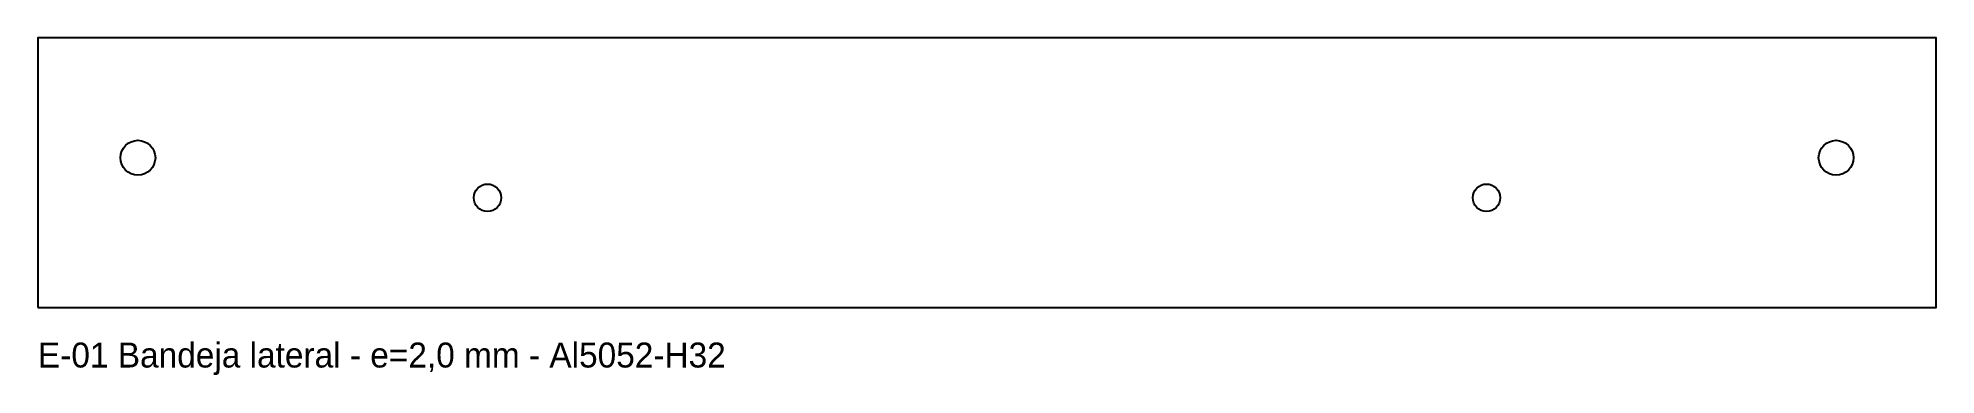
# Model space of a CAD drawing. Header units: millimetres. Extents: x 0 to 380, y -14 to 54.
import ezdxf

# ---------------------------------------------------------------- set-up
doc = ezdxf.new("R2010")
doc.units = ezdxf.units.MM

msp = doc.modelspace()

# ---------------------------------------------------------------- linework, layer by layer
at = {"layer": 'CORTE'}
msp.add_lwpolyline([(0, 0), (380, 0), (380, 54), (0, 54)], close=True, dxfattribs=at)
at = {"layer": 'FUROS'}
for centre, radius in [((20, 30), 3.5), ((360, 30), 3.5), ((90, 22), 2.75), ((290, 22), 2.75)]:
    msp.add_circle(centre, radius, dxfattribs=at)

# ---------------------------------------------------------------- texts
at = {"layer": 'GRAVAR-NAO'}
msp.add_text('E-01 Bandeja lateral - e=2,0 mm - Al5052-H32', height=5, dxfattribs=at).set_placement((0, -12))

doc.saveas('drawing.dxf')
